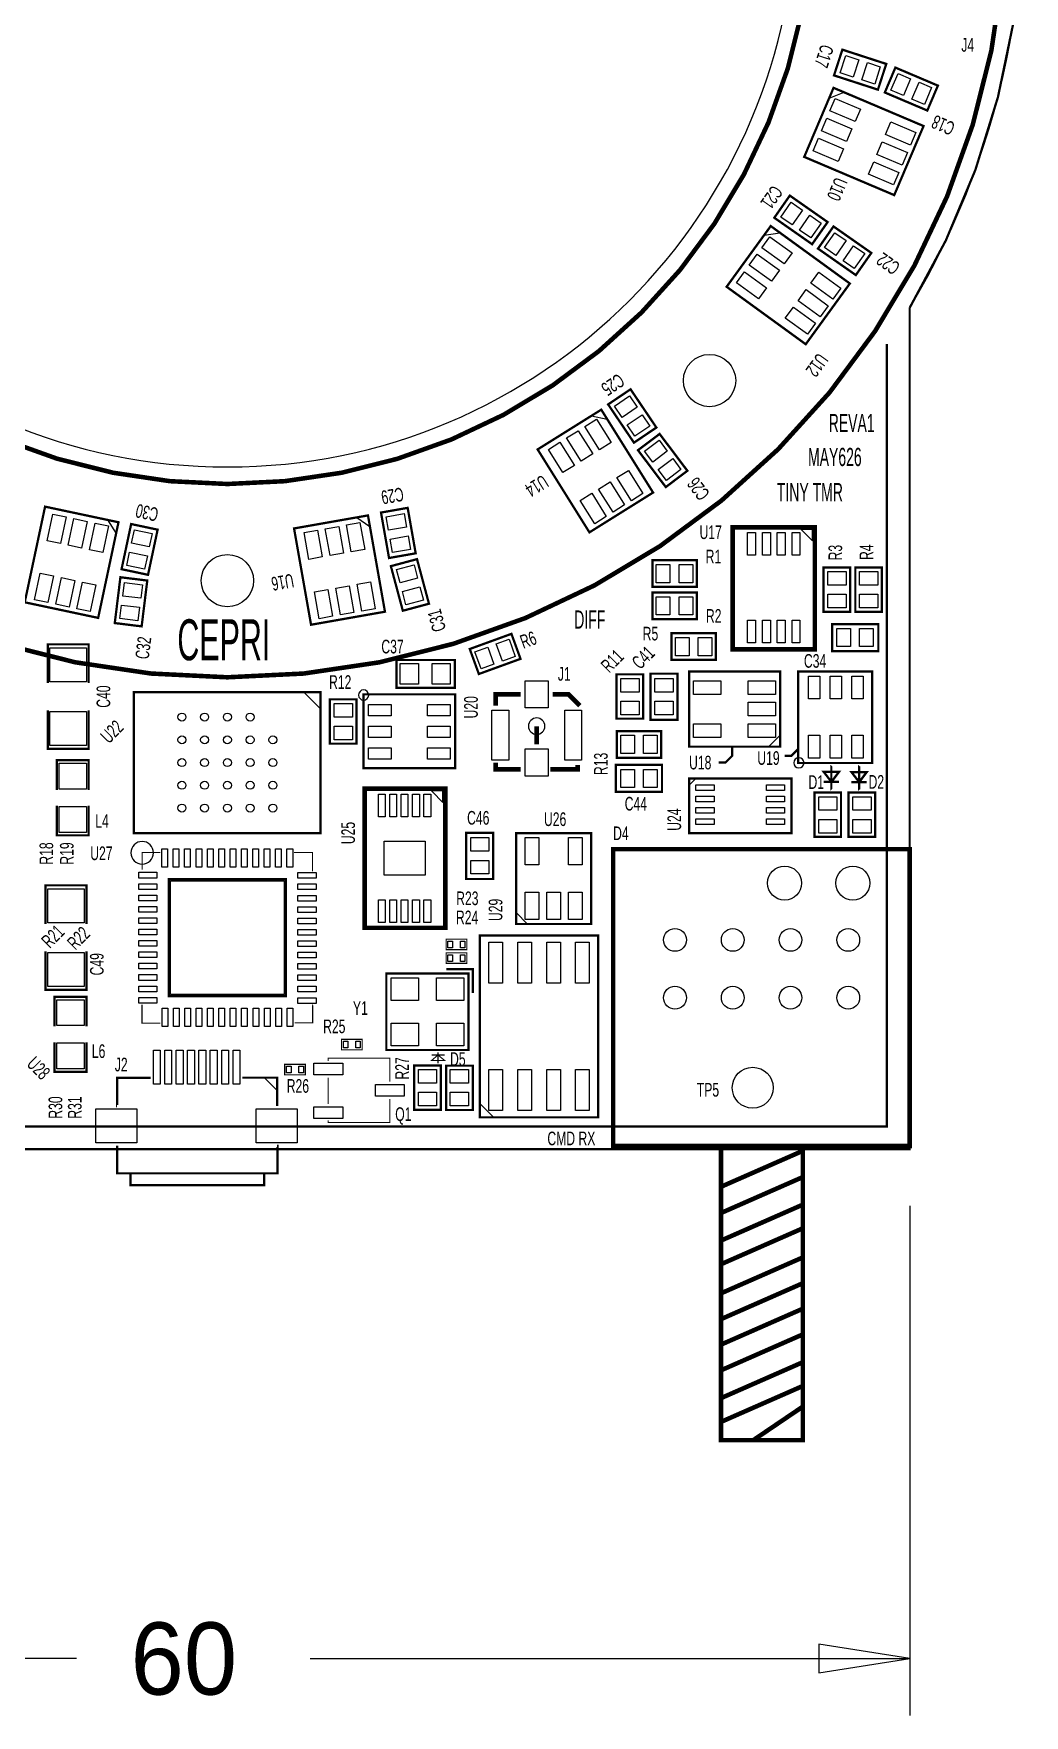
# Model space of a CAD drawing. Extents: x -54 to 67, y -80 to 45.
# Drawn here: x -8.5 to 35, y -79.9 to -5.9 of the extents above; entities that cross this region are included whole.
import ezdxf

# ---------------------------------------------------------------- set-up
doc = ezdxf.new("R2010")
doc.units = 0
for name, color, linetype in [('ASSEMBLY', 80, 'CONTINUOUS'), ('SILK_SCREEN', 7, 'CONTINUOUS'), ('SILK_SCREEN2', 4, 'CONTINUOUS')]:
    doc.layers.add(name, color=color, linetype=linetype)

msp = doc.modelspace()

# ---------------------------------------------------------------- linework, layer by layer
at = {"layer": 'ASSEMBLY', "const_width": 0.1}
msp.add_lwpolyline([(30, -18, 1.766786), (-30, -18)], format="xyb", dxfattribs=at)
at = {"layer": 'ASSEMBLY'}
msp.add_lwpolyline([(25, 0, 1), (-25, 0, 1), (25, 0)], format="xyb", dxfattribs=at)
msp.add_lwpolyline([(25, 0, 1), (-25, 0, 1), (25, 0)], format="xyb", dxfattribs=at)
for points in [[(27.757824, -7.093282), (27.51061, -7.854128), (26.939976, -7.668718), (27.18719, -6.907872)], [(28.708924, -7.402282), (28.46171, -8.163128), (27.891076, -7.977718), (28.13829, -7.216872)], [(29.177556, -8.430983), (29.490141, -7.694579), (30.042444, -7.929017), (29.729859, -8.665421)], [(30.098056, -8.821683), (30.410641, -8.085279), (30.962944, -8.319717), (30.650359, -9.056121)], [(26.725616, -8.79401), (27.830222, -9.262887), (27.595784, -9.81519), (26.491178, -9.346313)], [(26.354416, -9.66841), (27.459022, -10.137287), (27.224584, -10.68959), (26.119978, -10.220713)], [(29.164916, -9.82941), (30.269522, -10.298287), (30.035084, -10.85059), (28.930478, -10.381713)], [(25.983216, -10.54291), (27.087822, -11.011787), (26.853384, -11.56409), (25.748778, -11.095213)], [(28.793716, -10.70391), (29.898322, -11.172787), (29.663884, -11.72509), (28.559278, -11.256213)], [(28.422516, -11.57841), (29.527122, -12.047287), (29.292684, -12.59959), (28.188078, -12.130713)], [(25.285976, -13.700812), (24.827115, -14.356134), (24.335624, -14.011988), (24.794485, -13.356666)], [(26.105176, -14.274412), (25.646315, -14.929734), (25.154824, -14.585588), (25.613685, -13.930266)], [(26.254824, -15.355588), (26.713685, -14.700266), (27.205176, -15.044412), (26.746315, -15.699734)], [(23.857025, -14.877024), (24.827846, -15.582366), (24.475175, -16.067776), (23.504354, -15.362434)], [(27.074024, -15.929188), (27.532885, -15.273866), (28.024376, -15.618012), (27.565515, -16.273334)], [(23.298625, -15.645524), (24.269446, -16.350866), (23.916775, -16.836276), (22.945954, -16.130934)], [(22.740225, -16.414124), (23.711046, -17.119466), (23.358375, -17.604876), (22.387554, -16.899534)], [(26.000925, -16.434624), (26.971746, -17.139966), (26.619075, -17.625376), (25.648254, -16.920034)], [(25.442525, -17.203224), (26.413346, -17.908566), (26.060675, -18.393976), (25.089854, -17.688634)], [(24.884125, -17.971724), (25.854946, -18.677066), (25.502275, -19.162476), (24.531454, -18.457134)], [(18.020173, -22.376034), (17.356943, -22.823388), (17.021427, -22.325966), (17.684657, -21.878612)], [(16.232163, -22.904895), (16.868066, -23.922553), (16.359237, -24.240505), (15.723334, -23.222847)], [(18.579373, -23.205034), (17.916143, -23.652388), (17.580627, -23.154966), (18.243857, -22.707612)], [(15.426563, -23.408295), (16.062466, -24.425953), (15.553637, -24.743905), (14.917734, -23.726247)], [(14.620863, -23.911695), (15.256766, -24.929353), (14.747937, -25.247305), (14.112034, -24.229647)], [(18.340001, -24.311135), (18.97891, -23.829683), (19.339999, -24.308865), (18.70109, -24.790317)], [(18.941801, -25.109735), (19.58071, -24.628283), (19.941799, -25.107465), (19.30289, -25.588917)], [(16.830863, -25.655595), (17.466766, -26.673253), (16.957937, -26.991205), (16.322034, -25.973547)], [(17.636463, -25.152195), (18.272366, -26.169853), (17.763537, -26.487805), (17.127634, -25.470147)], [(16.025163, -26.158995), (16.661066, -27.176653), (16.152237, -27.494605), (15.516334, -26.476947)], [(-7.089309, -27.198385), (-7.338803, -28.372162), (-7.925691, -28.247415), (-7.676197, -27.073638)], [(-6.160109, -27.395885), (-6.409603, -28.569662), (-6.996491, -28.444915), (-6.746997, -27.271138)], [(7.872418, -27.641183), (7.084571, -27.780102), (6.980382, -27.189217), (7.768229, -27.050298)], [(-5.230809, -27.593385), (-5.480303, -28.767162), (-6.067191, -28.642415), (-5.817697, -27.468638)], [(-3.433214, -28.518509), (-4.215733, -28.35218), (-4.090986, -27.765291), (-3.308467, -27.93162)], [(3.959953, -27.777221), (4.168331, -28.95899), (3.577447, -29.063179), (3.369069, -27.88141)], [(4.895553, -27.612221), (5.103931, -28.79399), (4.513047, -28.898179), (4.304669, -27.71641)], [(5.831053, -27.447321), (6.039431, -28.62909), (5.448547, -28.733279), (5.240169, -27.55151)], [(8.046018, -28.625983), (7.258171, -28.764902), (7.153982, -28.174017), (7.941829, -28.035098)], [(23.226, -27.885), (23.226, -28.885), (22.876, -28.885), (22.876, -27.885)], [(23.876, -27.885), (23.876, -28.885), (23.526, -28.885), (23.526, -27.885)], [(24.526, -27.885), (24.526, -28.885), (24.176, -28.885), (24.176, -27.885)], [(25.176, -27.885), (25.176, -28.885), (24.826, -28.885), (24.826, -27.885)], [(-3.641114, -29.496609), (-4.423633, -29.33028), (-4.298886, -28.743391), (-3.516367, -28.90972)], [(7.435984, -29.51375), (8.208725, -29.306695), (8.364016, -29.88625), (7.591275, -30.093305)], [(18.86, -30.09), (18.86, -29.29), (19.46, -29.29), (19.46, -30.09)], [(19.86, -30.09), (19.86, -29.29), (20.46, -29.29), (20.46, -30.09)], [(-7.640309, -29.790485), (-7.889803, -30.964262), (-8.476691, -30.839515), (-8.227197, -29.665738)], [(-6.711009, -29.987985), (-6.960503, -31.161762), (-7.547391, -31.037015), (-7.297897, -29.863238)], [(-5.781809, -30.185485), (-6.031303, -31.359262), (-6.618191, -31.234515), (-6.368697, -30.060738)], [(-4.530458, -30.083488), (-3.736421, -30.180984), (-3.809542, -30.776512), (-4.603579, -30.679016)], [(5.355653, -30.222021), (5.564031, -31.40379), (4.973147, -31.507979), (4.764769, -30.32621)], [(6.291253, -30.057021), (6.499631, -31.23879), (5.908747, -31.342979), (5.700369, -30.16121)], [(7.694784, -30.47965), (8.467525, -30.272595), (8.622816, -30.85215), (7.850075, -31.059205)], [(27.2, -30.2), (26.4, -30.2), (26.4, -29.6), (27.2, -29.6)], [(28.6, -30.2), (27.8, -30.2), (27.8, -29.6), (28.6, -29.6)], [(4.420153, -30.386921), (4.628531, -31.56869), (4.037647, -31.672879), (3.829269, -30.49111)], [(18.86, -31.51), (18.86, -30.71), (19.46, -30.71), (19.46, -31.51)], [(19.86, -31.51), (19.86, -30.71), (20.46, -30.71), (20.46, -31.51)], [(27.2, -31.2), (26.4, -31.2), (26.4, -30.6), (27.2, -30.6)], [(28.6, -31.2), (27.8, -31.2), (27.8, -30.6), (28.6, -30.6)], [(-4.652358, -31.075988), (-3.858321, -31.173484), (-3.931442, -31.769012), (-4.725479, -31.671516)], [(23.226, -31.741), (23.226, -32.741), (22.876, -32.741), (22.876, -31.741)], [(23.876, -31.741), (23.876, -32.741), (23.526, -32.741), (23.526, -31.741)], [(24.526, -31.741), (24.526, -32.741), (24.176, -32.741), (24.176, -31.741)], [(25.176, -31.741), (25.176, -32.741), (24.826, -32.741), (24.826, -31.741)], [(19.7, -33.3), (19.7, -32.5), (20.3, -32.5), (20.3, -33.3)], [(20.7, -33.3), (20.7, -32.5), (21.3, -32.5), (21.3, -33.3)], [(26.8, -32.9), (26.8, -32.1), (27.4, -32.1), (27.4, -32.9)], [(27.8, -32.9), (27.8, -32.1), (28.4, -32.1), (28.4, -32.9)], [(-6.2, -34.45), (-7.8, -34.45), (-7.8, -32.95), (-6.2, -32.95)], [(11.1549, -33.878483), (10.881284, -33.126729), (11.4451, -32.921517), (11.718716, -33.673271)], [(12.0946, -33.536483), (11.820984, -32.784729), (12.3848, -32.579517), (12.658416, -33.331271)], [(7.6, -34.55), (7.6, -33.65), (8.4, -33.65), (8.4, -34.55)], [(9, -34.55), (9, -33.65), (9.8, -33.65), (9.8, -34.55)], [(13.1, -35.6), (13.1, -34.4), (14.1, -34.4), (14.1, -35.6)], [(18.1, -34.9), (17.3, -34.9), (17.3, -34.3), (18.1, -34.3)], [(18.8, -34.3), (19.6, -34.3), (19.6, -34.9), (18.8, -34.9)], [(20.5, -34.4), (21.7, -34.4), (21.7, -35), (20.5, -35)], [(22.9, -34.4), (24.1, -34.4), (24.1, -35), (22.9, -35)], [(26.05, -34.2), (26.05, -35.2), (25.55, -35.2), (25.55, -34.2)], [(27, -34.2), (27, -35.2), (26.5, -35.2), (26.5, -34.2)], [(27.95, -34.2), (27.95, -35.2), (27.45, -35.2), (27.45, -34.2)], [(5.5, -36), (4.7, -36), (4.7, -35.4), (5.5, -35.4)], [(7.2, -35.95), (6.2, -35.95), (6.2, -35.45), (7.2, -35.45)], [(9.8, -35.95), (8.8, -35.95), (8.8, -35.45), (9.8, -35.45)], [(18.1, -35.9), (17.3, -35.9), (17.3, -35.3), (18.1, -35.3)], [(18.8, -35.3), (19.6, -35.3), (19.6, -35.9), (18.8, -35.9)], [(22.9, -35.35), (24.1, -35.35), (24.1, -35.95), (22.9, -35.95)], [(-6.2, -37.25), (-7.8, -37.25), (-7.8, -35.75), (-6.2, -35.75)], [(12.37, -37.9), (11.63, -37.9), (11.63, -35.7), (12.37, -35.7)], [(15.57, -37.9), (14.83, -37.9), (14.83, -35.7), (15.57, -35.7)], [(5.5, -37), (4.7, -37), (4.7, -36.4), (5.5, -36.4)], [(7.2, -36.9), (6.2, -36.9), (6.2, -36.4), (7.2, -36.4)], [(9.8, -36.9), (8.8, -36.9), (8.8, -36.4), (9.8, -36.4)], [(17.9, -36.8), (17.9, -37.6), (17.3, -37.6), (17.3, -36.8)], [(18.9, -36.8), (18.9, -37.6), (18.3, -37.6), (18.3, -36.8)], [(20.5, -36.3), (21.7, -36.3), (21.7, -36.9), (20.5, -36.9)], [(22.9, -36.3), (24.1, -36.3), (24.1, -36.9), (22.9, -36.9)], [(26.05, -36.8), (26.05, -37.8), (25.55, -37.8), (25.55, -36.8)], [(27, -36.8), (27, -37.8), (26.5, -37.8), (26.5, -36.8)], [(27.95, -36.8), (27.95, -37.8), (27.45, -37.8), (27.45, -36.8)], [(7.2, -37.85), (6.2, -37.85), (6.2, -37.35), (7.2, -37.35)], [(9.8, -37.85), (8.8, -37.85), (8.8, -37.35), (9.8, -37.35)], [(13.1, -38.6), (13.1, -37.4), (14.1, -37.4), (14.1, -38.6)], [(-6.2, -39.17), (-7.4, -39.17), (-7.4, -38.03), (-6.2, -38.03)], [(17.9, -38.3), (17.9, -39.1), (17.3, -39.1), (17.3, -38.3)], [(18.9, -38.3), (18.9, -39.1), (18.3, -39.1), (18.3, -38.3)], [(21.4, -39.225), (20.6, -39.225), (20.6, -38.975), (21.4, -38.975)], [(24.5, -39.225), (23.7, -39.225), (23.7, -38.975), (24.5, -38.975)], [(-6.2, -41.07), (-7.4, -41.07), (-7.4, -39.93), (-6.2, -39.93)], [(6.94, -39.39), (6.94, -40.39), (6.64, -40.39), (6.64, -39.39)], [(7.44, -39.39), (7.44, -40.39), (7.14, -40.39), (7.14, -39.39)], [(7.94, -39.39), (7.94, -40.39), (7.64, -40.39), (7.64, -39.39)], [(8.44, -39.39), (8.44, -40.39), (8.14, -40.39), (8.14, -39.39)], [(8.94, -39.39), (8.94, -40.39), (8.64, -40.39), (8.64, -39.39)], [(21.4, -39.725), (20.6, -39.725), (20.6, -39.475), (21.4, -39.475)], [(24.5, -39.725), (23.7, -39.725), (23.7, -39.475), (24.5, -39.475)], [(26.8, -40.1), (26, -40.1), (26, -39.5), (26.8, -39.5)], [(28.3, -40.1), (27.5, -40.1), (27.5, -39.5), (28.3, -39.5)], [(21.4, -40.225), (20.6, -40.225), (20.6, -39.975), (21.4, -39.975)], [(21.4, -40.725), (20.6, -40.725), (20.6, -40.475), (21.4, -40.475)], [(24.5, -40.225), (23.7, -40.225), (23.7, -39.975), (24.5, -39.975)], [(24.5, -40.725), (23.7, -40.725), (23.7, -40.475), (24.5, -40.475)], [(26.8, -41.1), (26, -41.1), (26, -40.5), (26.8, -40.5)], [(28.3, -41.1), (27.5, -41.1), (27.5, -40.5), (28.3, -40.5)], [(10.7, -41.3), (11.5, -41.3), (11.5, -41.9), (10.7, -41.9)], [(13.7, -41.3), (13.7, -42.5), (13.1, -42.5), (13.1, -41.3)], [(15.6, -41.3), (15.6, -42.5), (15, -42.5), (15, -41.3)], [(-2.879, -42.6), (-2.879, -41.8), (-2.629, -41.8), (-2.629, -42.6)], [(-2.379, -42.6), (-2.379, -41.8), (-2.129, -41.8), (-2.129, -42.6)], [(-1.879, -42.6), (-1.879, -41.8), (-1.629, -41.8), (-1.629, -42.6)], [(-1.379, -42.6), (-1.379, -41.8), (-1.129, -41.8), (-1.129, -42.6)], [(-0.879, -42.6), (-0.879, -41.8), (-0.629, -41.8), (-0.629, -42.6)], [(-0.379, -42.6), (-0.379, -41.8), (-0.129, -41.8), (-0.129, -42.6)], [(0.121, -42.6), (0.121, -41.8), (0.371, -41.8), (0.371, -42.6)], [(0.621, -42.6), (0.621, -41.8), (0.871, -41.8), (0.871, -42.6)], [(1.121, -42.6), (1.121, -41.8), (1.371, -41.8), (1.371, -42.6)], [(1.621, -42.6), (1.621, -41.8), (1.871, -41.8), (1.871, -42.6)], [(2.121, -42.6), (2.121, -41.8), (2.371, -41.8), (2.371, -42.6)], [(2.621, -42.6), (2.621, -41.8), (2.871, -41.8), (2.871, -42.6)], [(6.9, -41.45), (8.7, -41.45), (8.7, -42.95), (6.9, -42.95)], [(-3.1, -43.077), (-3.9, -43.077), (-3.9, -42.827), (-3.1, -42.827)], [(3.9, -43.089), (3.1, -43.089), (3.1, -42.839), (3.9, -42.839)], [(10.7, -42.3), (11.5, -42.3), (11.5, -42.9), (10.7, -42.9)], [(-6.3, -45.05), (-7.9, -45.05), (-7.9, -43.55), (-6.3, -43.55)], [(-3.1, -43.577), (-3.9, -43.577), (-3.9, -43.327), (-3.1, -43.327)], [(-2.5, -48.2), (-2.5, -43.2), (2.5, -43.2), (2.5, -48.2)], [(3.9, -43.589), (3.1, -43.589), (3.1, -43.339), (3.9, -43.339)], [(-3.1, -44.077), (-3.9, -44.077), (-3.9, -43.827), (-3.1, -43.827)], [(-3.1, -44.577), (-3.9, -44.577), (-3.9, -44.327), (-3.1, -44.327)], [(3.9, -44.089), (3.1, -44.089), (3.1, -43.839), (3.9, -43.839)], [(3.9, -44.589), (3.1, -44.589), (3.1, -44.339), (3.9, -44.339)], [(6.94, -44.04), (6.94, -45.04), (6.64, -45.04), (6.64, -44.04)], [(7.44, -44.04), (7.44, -45.04), (7.14, -45.04), (7.14, -44.04)], [(7.94, -44.04), (7.94, -45.04), (7.64, -45.04), (7.64, -44.04)], [(8.44, -44.04), (8.44, -45.04), (8.14, -45.04), (8.14, -44.04)], [(8.94, -44.04), (8.94, -45.04), (8.64, -45.04), (8.64, -44.04)], [(13.7, -43.7), (13.7, -44.9), (13.1, -44.9), (13.1, -43.7)], [(14.65, -43.7), (14.65, -44.9), (14.05, -44.9), (14.05, -43.7)], [(15.6, -43.7), (15.6, -44.9), (15, -44.9), (15, -43.7)], [(-3.1, -45.077), (-3.9, -45.077), (-3.9, -44.827), (-3.1, -44.827)], [(3.9, -45.089), (3.1, -45.089), (3.1, -44.839), (3.9, -44.839)], [(-3.1, -45.577), (-3.9, -45.577), (-3.9, -45.327), (-3.1, -45.327)], [(-3.1, -46.077), (-3.9, -46.077), (-3.9, -45.827), (-3.1, -45.827)], [(3.9, -45.589), (3.1, -45.589), (3.1, -45.339), (3.9, -45.339)], [(3.9, -46.089), (3.1, -46.089), (3.1, -45.839), (3.9, -45.839)], [(9.7, -46.15), (9.7, -45.85), (9.9, -45.85), (9.9, -46.15)], [(10.244, -46.15), (10.244, -45.85), (10.444, -45.85), (10.444, -46.15)], [(-6.3, -47.85), (-7.9, -47.85), (-7.9, -46.35), (-6.3, -46.35)], [(-3.1, -46.577), (-3.9, -46.577), (-3.9, -46.327), (-3.1, -46.327)], [(3.9, -46.589), (3.1, -46.589), (3.1, -46.339), (3.9, -46.339)], [(9.7, -46.75), (9.7, -46.45), (9.9, -46.45), (9.9, -46.75)], [(10.244, -46.75), (10.244, -46.45), (10.444, -46.45), (10.444, -46.75)], [(12.1, -45.9), (12.1, -47.7), (11.5, -47.7), (11.5, -45.9)], [(13.37, -45.9), (13.37, -47.7), (12.77, -47.7), (12.77, -45.9)], [(14.64, -45.9), (14.64, -47.7), (14.04, -47.7), (14.04, -45.9)], [(15.91, -45.9), (15.91, -47.7), (15.31, -47.7), (15.31, -45.9)], [(-3.1, -47.077), (-3.9, -47.077), (-3.9, -46.827), (-3.1, -46.827)], [(-3.1, -47.577), (-3.9, -47.577), (-3.9, -47.327), (-3.1, -47.327)], [(3.9, -47.089), (3.1, -47.089), (3.1, -46.839), (3.9, -46.839)], [(-3.1, -48.077), (-3.9, -48.077), (-3.9, -47.827), (-3.1, -47.827)], [(3.9, -47.589), (3.1, -47.589), (3.1, -47.339), (3.9, -47.339)], [(3.9, -48.089), (3.1, -48.089), (3.1, -47.839), (3.9, -47.839)], [(7.2, -47.46), (8.4, -47.46), (8.4, -48.46), (7.2, -48.46)], [(9.2, -47.46), (10.4, -47.46), (10.4, -48.46), (9.2, -48.46)], [(-6.3, -49.57), (-7.5, -49.57), (-7.5, -48.43), (-6.3, -48.43)], [(-3.1, -48.577), (-3.9, -48.577), (-3.9, -48.327), (-3.1, -48.327)], [(-2.873, -49.6), (-2.873, -48.8), (-2.623, -48.8), (-2.623, -49.6)], [(-2.373, -49.6), (-2.373, -48.8), (-2.123, -48.8), (-2.123, -49.6)], [(-1.873, -49.6), (-1.873, -48.8), (-1.623, -48.8), (-1.623, -49.6)], [(-1.373, -49.6), (-1.373, -48.8), (-1.123, -48.8), (-1.123, -49.6)], [(-0.873, -49.6), (-0.873, -48.8), (-0.623, -48.8), (-0.623, -49.6)], [(-0.373, -49.6), (-0.373, -48.8), (-0.123, -48.8), (-0.123, -49.6)], [(0.127, -49.6), (0.127, -48.8), (0.377, -48.8), (0.377, -49.6)], [(0.627, -49.6), (0.627, -48.8), (0.877, -48.8), (0.877, -49.6)], [(1.127, -49.6), (1.127, -48.8), (1.377, -48.8), (1.377, -49.6)], [(1.627, -49.6), (1.627, -48.8), (1.877, -48.8), (1.877, -49.6)], [(2.127, -49.6), (2.127, -48.8), (2.377, -48.8), (2.377, -49.6)], [(2.627, -49.6), (2.627, -48.8), (2.877, -48.8), (2.877, -49.6)], [(3.9, -48.589), (3.1, -48.589), (3.1, -48.339), (3.9, -48.339)], [(7.2, -49.46), (8.4, -49.46), (8.4, -50.46), (7.2, -50.46)], [(9.2, -49.46), (10.4, -49.46), (10.4, -50.46), (9.2, -50.46)], [(5.1, -50.55), (5.1, -50.25), (5.3, -50.25), (5.3, -50.55)], [(5.644, -50.55), (5.644, -50.25), (5.844, -50.25), (5.844, -50.55)], [(-6.3, -51.47), (-7.5, -51.47), (-7.5, -50.33), (-6.3, -50.33)], [(-2.95, -50.65), (-2.95, -52.15), (-3.25, -52.15), (-3.25, -50.65)], [(-2.45, -50.65), (-2.45, -52.15), (-2.75, -52.15), (-2.75, -50.65)], [(-1.95, -50.65), (-1.95, -52.15), (-2.25, -52.15), (-2.25, -50.65)], [(-1.45, -50.65), (-1.45, -52.15), (-1.75, -52.15), (-1.75, -50.65)], [(-0.95, -50.65), (-0.95, -52.15), (-1.25, -52.15), (-1.25, -50.65)], [(-0.45, -50.65), (-0.45, -52.15), (-0.75, -52.15), (-0.75, -50.65)], [(0.05, -50.65), (0.05, -52.15), (-0.25, -52.15), (-0.25, -50.65)], [(0.55, -50.65), (0.55, -52.15), (0.25, -52.15), (0.25, -50.65)], [(2.6, -51.65), (2.6, -51.35), (2.8, -51.35), (2.8, -51.65)], [(3.144, -51.65), (3.144, -51.35), (3.344, -51.35), (3.344, -51.65)], [(3.799, -51.221), (5.069, -51.221), (5.069, -51.731), (3.799, -51.731)], [(9.2, -52.1), (8.4, -52.1), (8.4, -51.5), (9.2, -51.5)], [(9.8, -51.5), (10.6, -51.5), (10.6, -52.1), (9.8, -52.1)], [(12.1, -51.5), (12.1, -53.3), (11.5, -53.3), (11.5, -51.5)], [(13.37, -51.5), (13.37, -53.3), (12.77, -53.3), (12.77, -51.5)], [(14.64, -51.5), (14.64, -53.3), (14.04, -53.3), (14.04, -51.5)], [(15.91, -51.5), (15.91, -53.3), (15.31, -53.3), (15.31, -51.5)], [(6.5067, -52.16), (7.7767, -52.16), (7.7767, -52.67), (6.5067, -52.67)], [(9.2, -53.1), (8.4, -53.1), (8.4, -52.5), (9.2, -52.5)], [(9.8, -52.5), (10.6, -52.5), (10.6, -53.1), (9.8, -53.1)], [(-5.783, -53.223), (-3.983, -53.223), (-3.983, -54.723), (-5.783, -54.723)], [(1.267, -53.223), (3.067, -53.223), (3.067, -54.723), (1.267, -54.723)], [(3.799, -53.136), (5.069, -53.136), (5.069, -53.646), (3.799, -53.646)]]:
    msp.add_lwpolyline(points, close=True, dxfattribs=at)
at = {"layer": 'ASSEMBLY', "const_width": 0.1}
msp.add_lwpolyline([(-30, -18), (-30, -55), (30, -55), (30, -18)], dxfattribs=at)
at = {"layer": 'ASSEMBLY'}
for points in [[(30, -57.5), (30, -79.9)], [(26, -78.025), (30, -77.4), (26, -76.775), (26, -78.025)], [(-6.6371, -77.4), (-30, -77.4)], [(3.6371, -77.4), (30, -77.4)]]:
    msp.add_lwpolyline(points, dxfattribs=at)
for centre, radius in [((21.2, -21.2), 1.15), ((0, -30), 1.15), ((-2, -36), 0.175), ((-1, -36), 0.175), ((0, -36), 0.175), ((1, -36), 0.175), ((-2, -37), 0.175), ((-1, -37), 0.175), ((0, -37), 0.175), ((1, -37), 0.175), ((2, -37), 0.175), ((-2, -38), 0.175), ((-1, -38), 0.175), ((0, -38), 0.175), ((1, -38), 0.175), ((2, -38), 0.175), ((-2, -39), 0.175), ((-1, -39), 0.175), ((0, -39), 0.175), ((1, -39), 0.175), ((2, -39), 0.175), ((-2, -40), 0.175), ((-1, -40), 0.175), ((0, -40), 0.175), ((1, -40), 0.175), ((2, -40), 0.175), ((24.5, -43.3), 0.75), ((27.5, -43.3), 0.75), ((19.68, -45.8), 0.5), ((22.22, -45.8), 0.5), ((24.76, -45.8), 0.5), ((27.3, -45.8), 0.5), ((19.68, -48.34), 0.5), ((22.22, -48.34), 0.5), ((24.76, -48.34), 0.5), ((27.3, -48.34), 0.5), ((23.1, -52.3), 0.9)]:
    msp.add_circle(centre, radius, dxfattribs=at)
at = {"layer": 'SILK_SCREEN', "const_width": 0.2}
for points in [[(34.25, 0, 1), (-34.25, 0, 1), (34.25, 0)], [(25.75, 0, 1), (-25.75, 0, 1), (25.75, 0)]]:
    msp.add_lwpolyline(points, format="xyb", dxfattribs=at)
at = {"layer": 'SILK_SCREEN'}
for points, const_width in [([(28.3174, -8.316), (26.6721, -7.7814), (27.0398, -6.6497), (28.9704, -7.277), (28.6027, -8.4087), (28.3174, -8.316)], 0.1), ([(29.6472, -7.5549), (31.2398, -8.2307), (30.7747, -9.3262), (28.9062, -8.533), (29.3711, -7.4377), (29.6472, -7.5549)], 0.1), ([(30.4927, -10.2844), (29.3205, -13.0459), (25.3623, -11.3657), (26.6518, -8.3281), (30.61, -10.0082), (30.4927, -10.2844)], 0.1), ([(25.4636, -15.0338), (24.0465, -14.0415), (24.729, -13.0667), (26.3919, -14.231), (25.7094, -15.2058), (25.4636, -15.0338)], 0.1), ([(27.1923, -17.1766), (25.429, -19.6037), (21.9502, -17.0762), (23.8899, -14.4064), (27.3687, -16.9339), (27.1923, -17.1766)], 0.1), ([(26.8964, -14.5962), (28.3135, -15.5885), (27.631, -16.5633), (25.9681, -15.399), (26.6506, -14.4242), (26.8964, -14.5962)], 0.1), ([(29, -19.6), (29, -54), (-29, -54), (-29, -19.6)], 0.1), ([(17.7083, -23.684), (16.7409, -22.2497), (17.7274, -21.5843), (18.8626, -23.2673), (17.8761, -23.9327), (17.7083, -23.684)], 0.1), ([(18.4632, -26.2865), (15.919, -27.8762), (13.6404, -24.2296), (16.4389, -22.4809), (18.7176, -26.1275), (18.4632, -26.2865)], 0.1), ([(19.1848, -23.7873), (20.2259, -25.1689), (19.2755, -25.885), (18.054, -24.2638), (19.0043, -23.5476), (19.1848, -23.7873)], 0.1), ([(-5.9751, -31.5757), (-8.9095, -30.9519), (-8.0155, -26.7459), (-4.7876, -27.432), (-5.6816, -31.6381), (-5.9751, -31.5757)], 0.1), ([(6.6328, -31.4184), (3.6784, -31.9393), (2.9317, -27.7047), (6.1816, -27.1316), (6.9283, -31.3663), (6.6328, -31.4184)], 0.1), ([(7.0554, -28.7093), (6.755, -27.0055), (7.9269, -26.7989), (8.2794, -28.7981), (7.1075, -29.0047), (7.0554, -28.7093)], 0.1), ([(-4.5908, -29.2027), (-4.2311, -27.5105), (-3.0671, -27.758), (-3.4891, -29.7436), (-4.6531, -29.4962), (-4.5908, -29.2027)], 0.1), ([(25.269, -33.018), (22.212, -33.018), (22.212, -27.652), (25.83, -27.652), (25.83, -33.018), (25.269, -33.018)], 0.2), ([(8.4155, -29.3445), (8.8633, -31.0155), (7.7138, -31.3235), (7.1884, -29.3627), (8.3379, -29.0547), (8.4155, -29.3445)], 0.1), ([(19.31, -29.1), (20.64, -29.1), (20.64, -30.27), (18.69, -30.27), (18.6901, -29.1), (19.31, -29.1)], 0.1), ([(26.21, -30.75), (26.21, -29.42), (27.38, -29.42), (27.38, -31.37), (26.21, -31.37), (26.21, -30.75)], 0.1), ([(27.61, -30.75), (27.61, -29.42), (28.78, -29.42), (28.78, -31.37), (27.61, -31.37), (27.61, -30.75)], 0.1), ([(-3.5588, -30.2935), (-3.7696, -32.0106), (-4.9508, -31.8655), (-4.7034, -29.8507), (-3.5222, -29.9957), (-3.5588, -30.2935)], 0.1), ([(19.31, -30.52), (20.64, -30.52), (20.64, -31.69), (18.69, -31.69), (18.6901, -30.52), (19.31, -30.52)], 0.1), ([(11.2392, -32.7943), (12.489, -32.3394), (12.8891, -33.4388), (11.0567, -34.1058), (10.6566, -33.0063), (11.2392, -32.7943)], 0.1), ([(20.15, -32.31), (21.48, -32.31), (21.48, -33.48), (19.53, -33.48), (19.53, -32.31), (20.15, -32.31)], 0.1), ([(26.89, -31.91), (28.62, -31.91), (28.62, -33.1), (26.59, -33.1), (26.59, -31.91), (26.89, -31.91)], 0.1), ([(-7.9, -34.5), (-7.9, -32.8), (-6.1, -32.8), (-6.1, -34.5)], 0.1), ([(7.79, -33.49), (10, -33.49), (10, -34.71), (7.43, -34.71), (7.43, -33.49), (7.79, -33.49)], 0.1), ([(23.7, -37.3), (20.3, -37.3), (20.3, -34), (24.3, -34), (24.3, -37.3), (23.7, -37.3)], 0.1), ([(25.1, -37.82), (25.1, -33.99), (28.35, -33.99), (28.35, -38.02), (25.1, -38.02), (25.1, -37.64)], 0.1), ([(17.11, -35.45), (17.11, -34.12), (18.28, -34.12), (18.28, -36.07), (17.11, -36.07), (17.11, -35.45)], 0.1), ([(19.79, -34.39), (19.79, -36.12), (18.6, -36.12), (18.6, -34.09), (19.79, -34.09), (19.79, -34.39)], 0.1), ([(4.09, -35.12), (4.09, -41.1), (-4.11, -41.1), (-4.11, -34.9), (4.09, -34.9), (4.09, -35.12)], 0.1), ([(4.51, -36.55), (4.51, -35.22), (5.68, -35.22), (5.68, -37.17), (4.51, -37.17), (4.51, -36.55)], 0.1), ([(6.18, -35), (10.01, -35), (10.01, -38.25), (5.98, -38.25), (5.98, -35), (6.36, -35)], 0.1), ([(12.9, -35), (11.8, -35), (11.8, -35.5)], 0.2), ([(14.3, -35), (15, -35), (15.5, -35.5)], 0.2), ([(-7.9, -35.7), (-7.9, -37.4), (-6.1, -37.4), (-6.1, -35.7)], 0.1), ([(13.6, -36.4), (13.6, -37.2)], 0.2), ([(18.45, -37.79), (17.12, -37.79), (17.12, -36.62), (19.07, -36.62), (19.07, -37.79), (18.45, -37.79)], 0.1), ([(21.6, -38), (21.9, -38), (22.2, -37.7), (22.2, -37.3)], 0.1), ([(24.5, -37.7), (24.8, -37.7), (25.1, -37.4)], 0.1), ([(-7.5, -39.2), (-7.5, -37.9), (-6.1, -37.9), (-6.1, -39.2)], 0.1), ([(11.8, -38), (11.8, -38.3), (12.9, -38.3)], 0.2), ([(14.2, -38.3), (15.4, -38.3), (15.4, -38.1)], 0.2), ([(18.81, -39.29), (17.08, -39.29), (17.08, -38.1), (19.11, -38.1), (19.11, -39.29), (18.81, -39.29)], 0.1), ([(26.89, -38.41), (26.22, -38.41), (26.56, -38.85), (26.89, -38.41)], 0.1), ([(26.56, -39.2), (26.555, -39.195), (26.555, -38.135), (26.56, -38.13)], 0.1), ([(28.11, -38.42), (27.44, -38.42), (27.78, -38.86), (28.11, -38.42)], 0.1), ([(27.78, -39.21), (27.775, -39.205), (27.775, -38.145), (27.78, -38.14)], 0.1), ([(9.17, -45.27), (6.04, -45.27), (6.04, -39.15), (9.58, -39.15), (9.58, -45.27), (9.17, -45.27)], 0.2), ([(20.7, -38.7), (24.8, -38.7), (24.8, -41.1), (20.3, -41.1), (20.3, -38.7), (20.9, -38.7)], 0.1), ([(26.22, -38.85), (26.89, -38.85)], 0.1), ([(27.44, -38.86), (28.11, -38.86)], 0.1), ([(-7.5, -39.9), (-7.5, -41.2), (-6.1, -41.2), (-6.1, -39.9)], 0.1), ([(25.81, -40.65), (25.81, -39.32), (26.98, -39.32), (26.98, -41.27), (25.81, -41.27), (25.81, -40.65)], 0.1), ([(27.31, -40.65), (27.31, -39.32), (28.48, -39.32), (28.48, -41.27), (27.31, -41.27), (27.31, -40.65)], 0.1), ([(11.69, -41.39), (11.69, -43.12), (10.5, -43.12), (10.5, -41.09), (11.69, -41.09), (11.69, -41.39)], 0.1), ([(12.7, -44.5), (12.7, -41.1), (16, -41.1), (16, -45.1), (12.7, -45.1), (12.7, -44.5)], 0.1), ([(-2.948, -41.956), (-3.75, -41.956), (-3.75, -42.7062)], 0.05), ([(2.927, -41.952), (3.743, -41.952), (3.743, -42.778)], 0.05), ([(30, -49.59), (30, -41.81), (16.96, -41.81), (16.96, -54.86), (30, -54.86), (30, -49.59)], 0.2), ([(-8, -45.1), (-8, -43.4), (-6.2, -43.4), (-6.2, -45.1)], 0.1), ([(0, -43.125), (2.575, -43.125), (2.575, -48.275), (-2.575, -48.275), (-2.575, -43.125), (0, -43.125)], 0.1), ([(9.77, -45.77), (10.53, -45.77), (10.53, -46.23), (9.62, -46.23), (9.62, -45.77), (9.77, -45.77)], 0.05), ([(11.1, -52.6), (11.1, -45.6), (16.3, -45.6), (16.3, -53.6), (11.1, -53.6), (11.1, -52.5)], 0.1), ([(-8, -46.3), (-8, -48), (-6.2, -48), (-6.2, -46.3)], 0.1), ([(9.77, -46.37), (10.53, -46.37), (10.53, -46.83), (9.62, -46.83), (9.62, -46.37), (9.77, -46.37)], 0.05), ([(10.45, -50.64), (6.99, -50.64), (6.99, -47.28), (10.6, -47.28), (10.6, -50.64), (10.45, -50.64)], 0.1), ([(10.79, -48.13), (10.79, -47.09), (9.62, -47.09)], 0.1), ([(-7.6, -49.6), (-7.6, -48.3), (-6.2, -48.3), (-6.2, -49.6)], 0.1), ([(-2.949, -49.456), (-3.755, -49.456), (-3.755, -48.649)], 0.05), ([(3.752, -48.656), (3.747, -48.656), (3.747, -49.447), (2.965, -49.447)], 0.05), ([(-7.6, -50.3), (-7.6, -51.6), (-6.2, -51.6), (-6.2, -50.3)], 0.1), ([(5.17, -50.17), (5.93, -50.17), (5.93, -50.63), (5.02, -50.63), (5.02, -50.17), (5.17, -50.17)], 0.05), ([(7.1417, -52.0364), (7.1417, -51), (4.434, -51), (4.434, -51.1216)], 0.05), ([(9.55, -51.1), (8.98, -51.1), (9.26, -50.86), (9.55, -51.1)], 0.05), ([(8.98, -50.86), (9.56, -50.86)], 0.05), ([(9.26, -50.75), (9.26, -51.22)], 0.05), ([(2.67, -51.27), (3.43, -51.27), (3.43, -51.73), (2.52, -51.73), (2.52, -51.27), (2.67, -51.27)], 0.05), ([(8.21, -52.65), (8.21, -51.32), (9.38, -51.32), (9.38, -53.27), (8.21, -53.27), (8.21, -52.65)], 0.1), ([(10.79, -51.95), (10.79, -53.28), (9.62, -53.28), (9.62, -51.33), (10.79, -51.33), (10.79, -51.95)], 0.1), ([(-4.846, -53.107), (-4.849, -53.107), (-4.849, -51.867), (-3.369, -51.867)], 0.1), ([(0.664, -51.856), (2.195, -51.856), (2.195, -53.098)], 0.1), ([(4.434, -51.8531), (4.434, -53.0132)], 0.05), ([(7.1417, -52.793), (7.1417, -53.83), (4.434, -53.83), (4.434, -53.7332)], 0.05), ([(21.7, -54.8), (21.7, -67.8), (25.3, -67.8), (25.3, -54.8)], 0.2), ([(2.187, -54.852), (2.202, -54.852), (2.202, -56.063), (-4.844, -56.063), (-4.844, -54.84)], 0.1), ([(25.29, -55.08), (21.67, -56.67)], 0.2), ([(1.607, -56.065), (1.614, -56.065), (1.614, -56.58), (-4.255, -56.58), (-4.255, -56.061)], 0.1), ([(25.32, -56.22), (21.7, -57.81)], 0.2), ([(25.28, -57.45), (21.66, -59.04)], 0.2), ([(25.28, -58.49), (21.66, -60.08)], 0.2), ([(25.28, -59.77), (21.66, -61.36)], 0.2), ([(25.27, -60.91), (21.65, -62.5)], 0.2), ([(25.27, -62.03), (21.65, -63.62)], 0.2), ([(25.27, -63.16), (21.65, -64.75)], 0.2), ([(25.3, -64.37), (21.68, -65.96)], 0.2), ([(25.29, -65.42), (21.67, -67.01)], 0.2), ([(25.29, -66.33), (23.15, -67.78)], 0.2)]:
    msp.add_lwpolyline(points, dxfattribs=dict(at, const_width=const_width))
for points in [[(26.6518, -8.3281), (26.4564, -8.7883), (27.1119, -8.5235)], [(23.8899, -14.4064), (23.596, -14.8109), (24.2944, -14.7003)], [(16.4389, -22.4809), (16.0149, -22.7458), (16.7039, -22.9049)], [(-4.7876, -27.432), (-5.2767, -27.3281), (-4.8916, -27.9211)], [(6.1816, -27.1316), (5.6892, -27.2184), (6.2684, -27.624)], [(25.265, -27.787), (25.73, -28.252), (25.73, -27.752), (25.23, -27.752)], [(4.08, -34.92), (4.08, -35.62), (3.38, -34.92)], [(24.3, -37.3), (23.8, -37.3), (24.3, -36.8)], [(20.6, -38.7), (20.3, -38.7), (20.3, -39)], [(9, -39.27), (9.48, -39.75), (9.48, -39.25), (8.98, -39.25)], [(12.7, -45.1), (12.7, -44.6), (13.2, -45.1)], [(2.173, -52.403), (2.171, -52.403), (1.638, -51.87), (1.638, -51.868), (2.185, -51.868), (2.188, -51.871), (2.188, -52.388)], [(11.1, -53.6), (11.5, -53.6), (11.7, -53.6), (11.1, -53), (11.1, -53.2)]]:
    msp.add_lwpolyline(points, close=True, dxfattribs=at)
for points in [[(6.2147, -35.03, 1), (5.7653, -35.03, 1)], [(13.9606, -36.4, 1), (13.2394, -36.4, 1)], [(25.3547, -38.01, 1), (24.9053, -38.01, 1)], [(-3.2537, -41.965, 1), (-4.2463, -41.965, 1)]]:
    msp.add_lwpolyline(points, format="xyb", close=True, dxfattribs=at)
at = {"layer": 'SILK_SCREEN2'}
msp.add_lwpolyline([(-30, -55), (30, -55), (30, -18, 1.766667), (-30, -18)], format="xyb", close=True, dxfattribs=at)

# ---------------------------------------------------------------- texts
at = {"layer": 'ASSEMBLY', "width": 0.992}
msp.add_text('60', height=3.175, dxfattribs=at).set_placement((-4.2559, -78.9875))
at = {"layer": 'SILK_SCREEN', "width": 0.666667}
for s, rotation, p in [('C17', 252, (26.1043, -6.3788)), ('C18', 157, (32.0403, -9.888)), ('U10', 247, (26.7299, -12.2202)), ('C21', 235, (23.97, -12.57)), ('C22', 145, (29.63, -16.1)), ('U12', 234, (25.97, -19.95)), ('C25', 214, (17.19, -20.86)), ('U14', 212, (13.86, -25.32)), ('C26', 127, (21.2465, -26.1769)), ('C29', 190, (7.69, -25.89)), ('C30', 168, (-2.99, -26.82)), ('R3', 90, (27.03, -29.11)), ('R4', 90, (28.4, -29.09)), ('U16', 190, (2.86, -29.69)), ('C31', 105, (9.62, -32.15)), ('C32', 83, (-3.46, -33.48)), ('R6', 20, (13.01, -33)), ('R11', 45, (16.79, -34.09)), ('C41', 45, (18.15, -33.94)), ('C40', 90, (-5.15, -35.59)), ('U20', 90, (11.01, -36.06)), ('U22', 45, (-5.21, -37.2)), ('R13', 90, (16.72, -38.55)), ('U25', 90, (5.61, -41.59)), ('U24', 90, (19.95, -41)), ('R18', 90, (-7.66, -42.49)), ('R19', 90, (-6.76, -42.49)), ('U29', 90, (12.09, -44.97)), ('R21', 45, (-7.81, -46.2)), ('R22', 45, (-6.68, -46.28)), ('C49', 90, (-5.44, -47.36)), ('U28', 315, (-8.86, -51.3)), ('R27', 90, (7.98, -51.94)), ('R30', 90, (-7.26, -53.66)), ('R31', 90, (-6.41, -53.66))]:
    msp.add_text(s, height=0.6, rotation=rotation, dxfattribs=at).set_placement(p)
at = {"layer": 'SILK_SCREEN'}
for s, height, width, p in [('J4', 0.6, 0.666667, (32.27, -6.74)), ('REVA1', 0.8, 0.575, (26.44, -23.47)), ('MAY626', 0.8, 0.575, (25.53, -24.96)), ('TINY TMR', 0.8, 0.575, (24.16, -26.51)), ('U17', 0.6, 0.666667, (20.76, -28.17)), ('R1', 0.6, 0.666667, (21.03, -29.24)), ('CEPRI', 1.8, 0.555556, (-2.2, -33.5)), ('DIFF', 0.8, 0.575, (15.25, -32.11)), ('R2', 0.6, 0.666667, (21.04, -31.85)), ('R5', 0.6, 0.666667, (18.26, -32.63)), ('C37', 0.6, 0.666667, (6.77, -33.2)), ('C34', 0.6, 0.666667, (25.35, -33.83)), ('J1', 0.6, 0.666667, (14.53, -34.4)), ('R12', 0.6, 0.666667, (4.47, -34.76)), ('U18', 0.6, 0.666667, (20.3, -38.3)), ('U19', 0.6, 0.666667, (23.3, -38.1)), ('D1', 0.6, 0.666667, (25.55, -39.16)), ('D2', 0.6, 0.666667, (28.19, -39.15)), ('C44', 0.6, 0.666667, (17.47, -40.11)), ('L4', 0.6, 0.666667, (-5.81, -40.87)), ('C46', 0.6, 0.666667, (10.54, -40.73)), ('U26', 0.6, 0.666667, (13.92, -40.79)), ('D4', 0.6, 0.666667, (16.96, -41.41)), ('U27', 0.6, 0.666667, (-6.03, -42.29)), ('R23', 0.6, 0.666667, (10.06, -44.27)), ('R24', 0.6, 0.666667, (10.05, -45.11)), ('Y1', 0.6, 0.666667, (5.52, -49.1)), ('R25', 0.6, 0.666667, (4.21, -49.9)), ('L6', 0.6, 0.666667, (-5.96, -50.99)), ('J2', 0.6, 0.666667, (-4.95, -51.58)), ('D5', 0.6, 0.666667, (9.79, -51.34)), ('R26', 0.6, 0.666667, (2.61, -52.52)), ('TP5', 0.6, 0.666667, (20.64, -52.69)), ('Q1', 0.6, 0.666667, (7.38, -53.76)), ('CMD RX', 0.6, 0.666667, (14.07, -54.83))]:
    msp.add_text(s, height=height, dxfattribs=dict(at, width=width)).set_placement(p)

doc.saveas('drawing.dxf')
